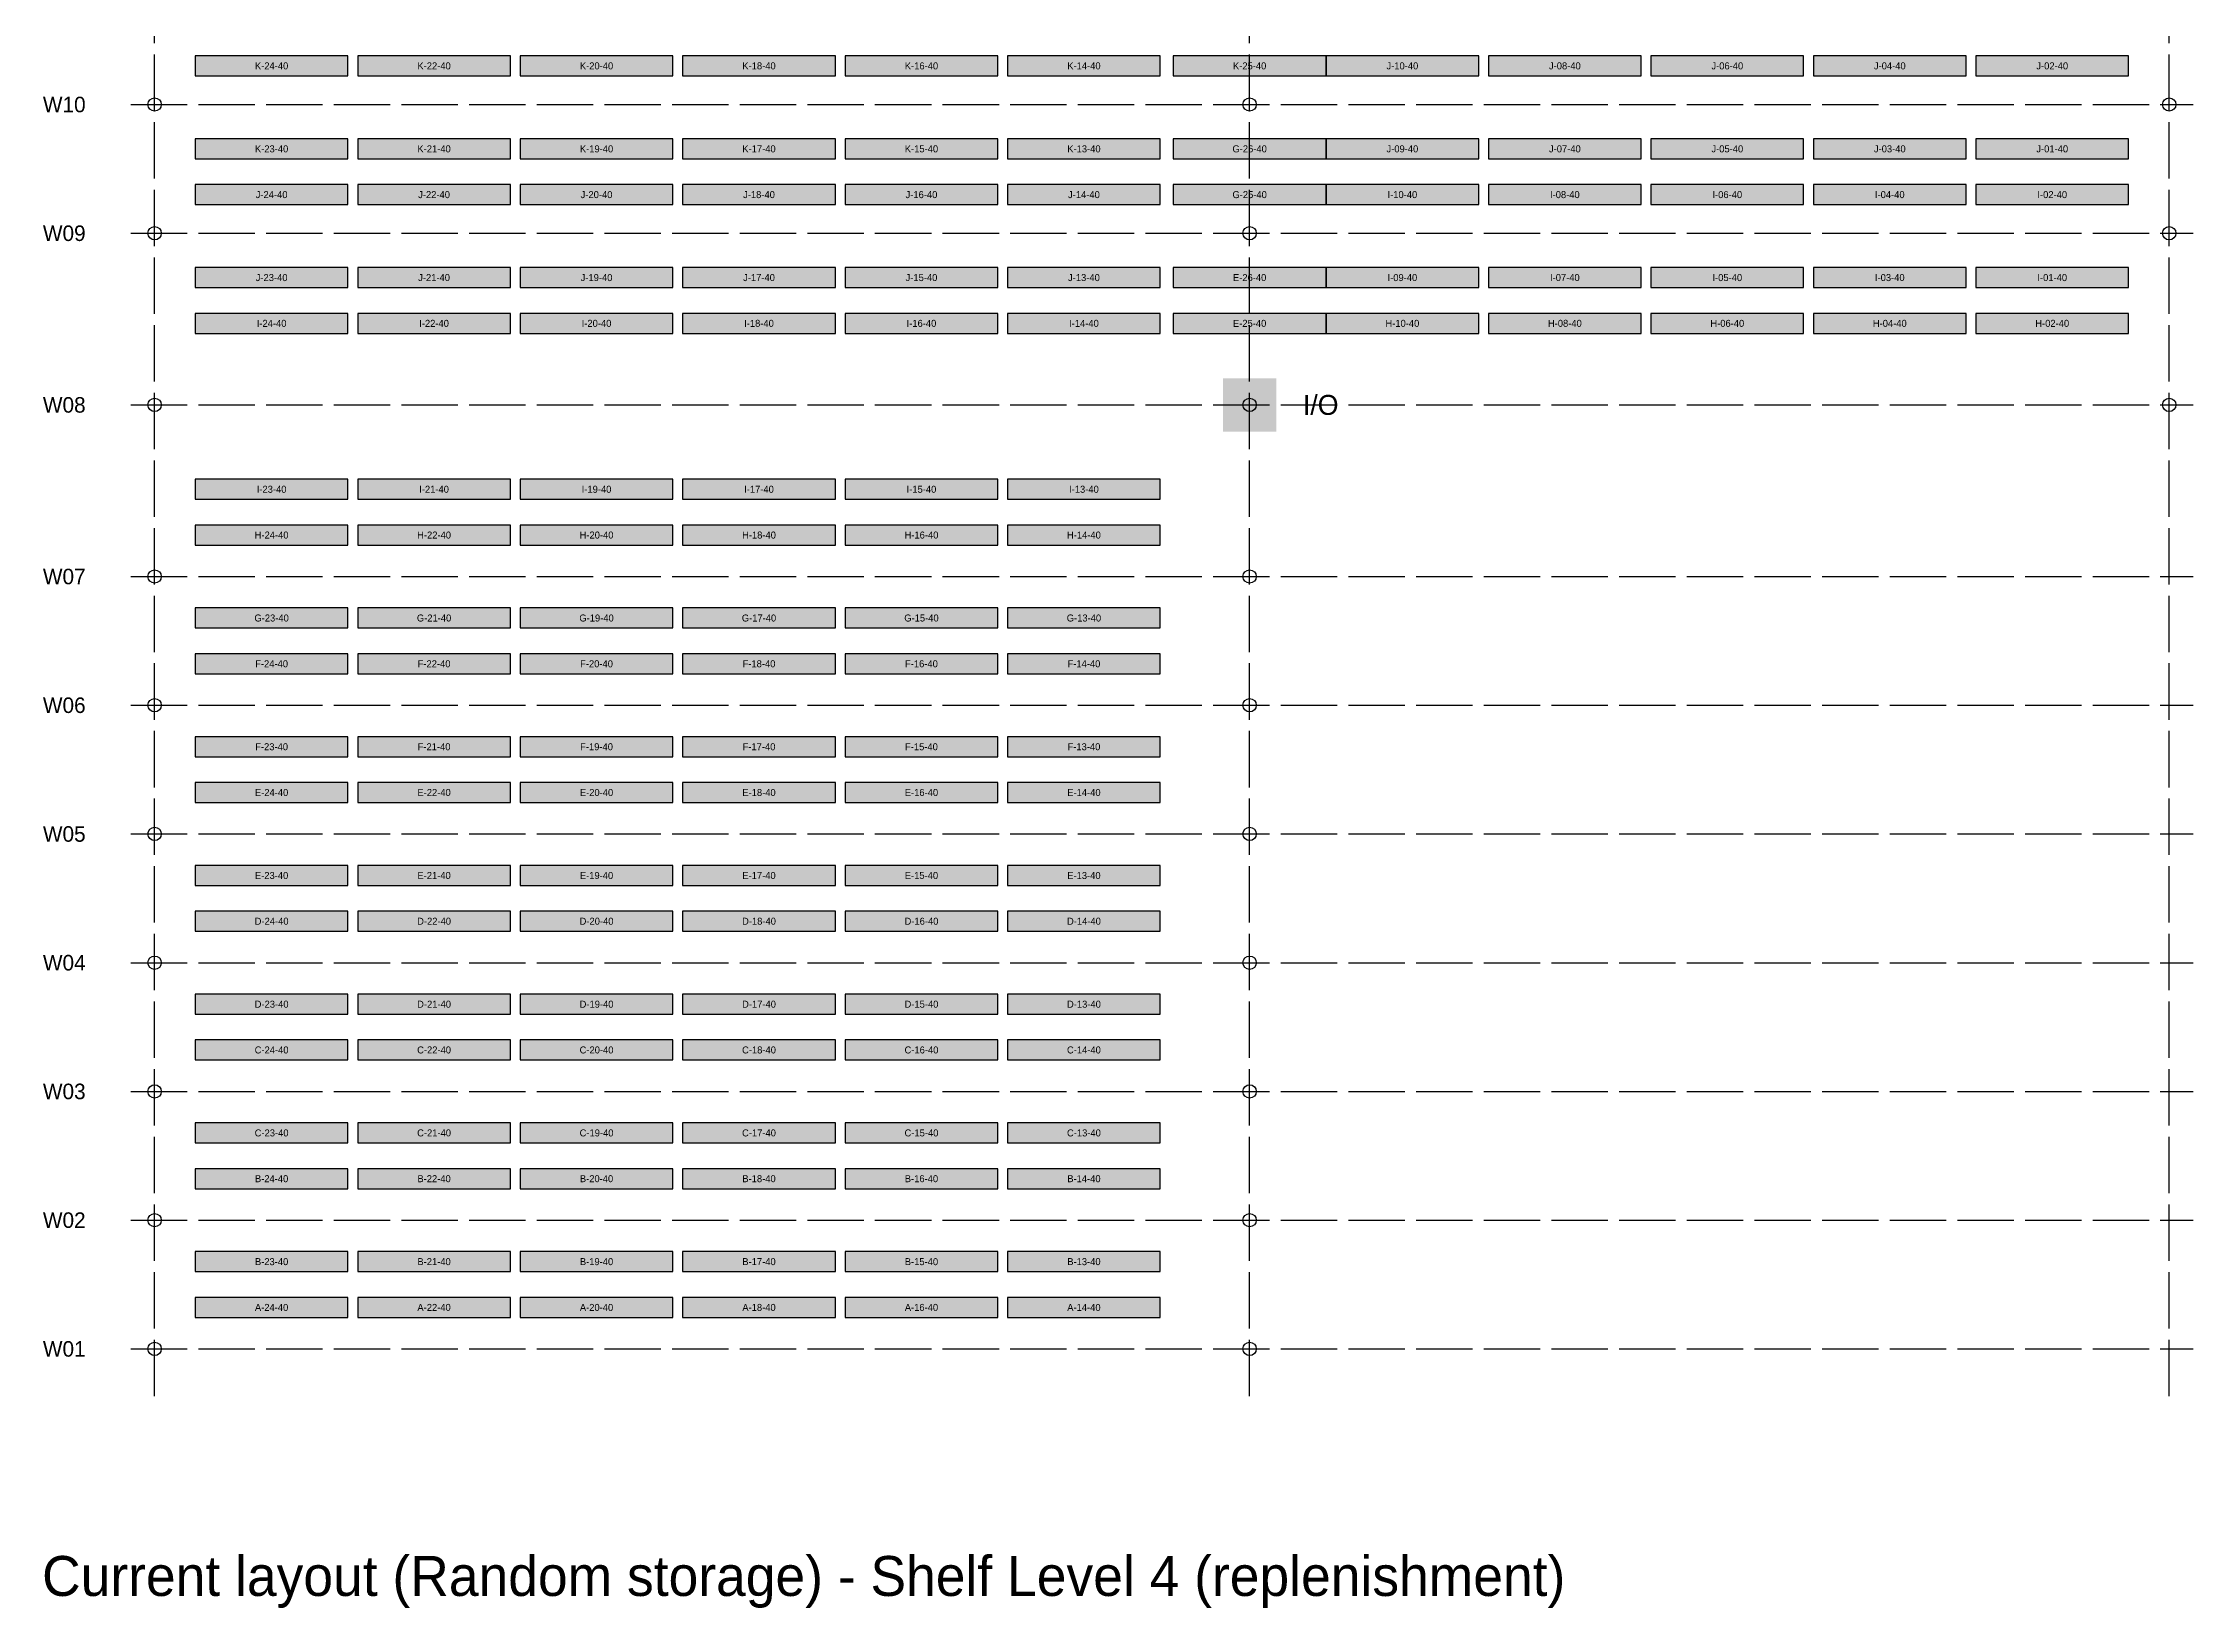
# Model space of a CAD drawing. Header units: metres. Extents: x 0 to 111, y -140 to 53.
# Drawn here: x 0.02 to 48.46, y -139.57 to -104.32 of the extents above; entities that cross this region are included whole.
import ezdxf
from ezdxf.enums import TextEntityAlignment as Align

# ---------------------------------------------------------------- set-up
doc = ezdxf.new("R2010")
doc.units = ezdxf.units.M
doc.linetypes.add('DASHED', pattern=[1.524, 1.27, -0.254])
for name, color, linetype in [('CROSS_AISLES', 4, 'Continuous'), ('IO_DEPOT', 3, 'Continuous'), ('LABELS', 7, 'Continuous'), ('RACK_L4', 7, 'Continuous'), ('STOCK_ONLY', 254, 'Continuous'), ('SUPPORT_POINTS', 8, 'Continuous'), ('TITLE', 7, 'Continuous'), ('WALKWAYS', 8, 'Continuous'), ('ZONE_A', 1, 'Continuous'), ('ZONE_B', 30, 'Continuous'), ('ZONE_C', 5, 'Continuous'), ('ZONE_N', 8, 'Continuous')]:
    doc.layers.add(name, color=color, linetype=linetype)

msp = doc.modelspace()

# ---------------------------------------------------------------- hatches: boundary and pattern name
at = {"layer": 'IO_DEPOT'}
msp.add_hatch(color=3, dxfattribs=at).paths.add_polyline_path([(26.604, -113.068), (27.804, -113.068), (27.804, -111.868), (26.604, -111.868)])
at = {"layer": 'STOCK_ONLY'}
for points in [[(3.451, -105.057), (6.891, -105.057), (6.891, -104.606), (3.451, -104.606)], [(7.111, -105.057), (10.551, -105.057), (10.551, -104.606), (7.111, -104.606)], [(10.771, -105.057), (14.211, -105.057), (14.211, -104.606), (10.771, -104.606)], [(14.431, -105.057), (17.871, -105.057), (17.871, -104.606), (14.431, -104.606)], [(21.751, -105.057), (25.191, -105.057), (25.191, -104.606), (21.751, -104.606)], [(28.925, -105.057), (32.365, -105.057), (32.365, -104.606), (28.925, -104.606)], [(32.585, -105.057), (36.025, -105.057), (36.025, -104.606), (32.585, -104.606)], [(36.245, -105.057), (39.685, -105.057), (39.685, -104.606), (36.245, -104.606)], [(39.905, -105.057), (43.345, -105.057), (43.345, -104.606), (39.905, -104.606)], [(43.565, -105.057), (47.005, -105.057), (47.005, -104.606), (43.565, -104.606)], [(3.451, -106.926), (6.891, -106.926), (6.891, -106.475), (3.451, -106.475)], [(7.111, -106.926), (10.551, -106.926), (10.551, -106.475), (7.111, -106.475)], [(10.771, -106.926), (14.211, -106.926), (14.211, -106.475), (10.771, -106.475)], [(18.091, -106.926), (21.531, -106.926), (21.531, -106.475), (18.091, -106.475)], [(21.751, -106.926), (25.191, -106.926), (25.191, -106.475), (21.751, -106.475)], [(25.484, -106.926), (28.925, -106.926), (28.925, -106.475), (25.484, -106.475)], [(28.925, -106.926), (32.365, -106.926), (32.365, -106.475), (28.925, -106.475)], [(32.585, -106.926), (36.025, -106.926), (36.025, -106.475), (32.585, -106.475)], [(36.245, -106.926), (39.685, -106.926), (39.685, -106.475), (36.245, -106.475)], [(39.905, -106.926), (43.345, -106.926), (43.345, -106.475), (39.905, -106.475)], [(43.565, -106.926), (47.005, -106.926), (47.005, -106.475), (43.565, -106.475)], [(3.451, -107.957), (6.891, -107.957), (6.891, -107.506), (3.451, -107.506)], [(7.111, -107.957), (10.551, -107.957), (10.551, -107.506), (7.111, -107.506)], [(10.771, -107.957), (14.211, -107.957), (14.211, -107.506), (10.771, -107.506)], [(14.431, -107.957), (17.871, -107.957), (17.871, -107.506), (14.431, -107.506)], [(18.091, -107.957), (21.531, -107.957), (21.531, -107.506), (18.091, -107.506)], [(21.751, -107.957), (25.191, -107.957), (25.191, -107.506), (21.751, -107.506)], [(25.484, -107.957), (28.925, -107.957), (28.925, -107.506), (25.484, -107.506)], [(28.925, -107.957), (32.365, -107.957), (32.365, -107.506), (28.925, -107.506)], [(32.585, -107.957), (36.025, -107.957), (36.025, -107.506), (32.585, -107.506)], [(36.245, -107.957), (39.685, -107.957), (39.685, -107.506), (36.245, -107.506)], [(39.905, -107.957), (43.345, -107.957), (43.345, -107.506), (39.905, -107.506)], [(43.565, -107.957), (47.005, -107.957), (47.005, -107.506), (43.565, -107.506)], [(3.451, -109.826), (6.891, -109.826), (6.891, -109.374), (3.451, -109.374)], [(7.111, -109.826), (10.551, -109.826), (10.551, -109.374), (7.111, -109.374)], [(10.771, -109.826), (14.211, -109.826), (14.211, -109.374), (10.771, -109.374)], [(14.431, -109.826), (17.871, -109.826), (17.871, -109.374), (14.431, -109.374)], [(18.091, -109.826), (21.531, -109.826), (21.531, -109.374), (18.091, -109.374)], [(25.484, -109.826), (28.925, -109.826), (28.925, -109.374), (25.484, -109.374)], [(28.925, -109.826), (32.365, -109.826), (32.365, -109.374), (28.925, -109.374)], [(39.905, -109.826), (43.345, -109.826), (43.345, -109.374), (39.905, -109.374)], [(43.565, -109.826), (47.005, -109.826), (47.005, -109.374), (43.565, -109.374)], [(3.451, -110.857), (6.891, -110.857), (6.891, -110.406), (3.451, -110.406)], [(7.111, -110.857), (10.551, -110.857), (10.551, -110.406), (7.111, -110.406)], [(10.771, -110.857), (14.211, -110.857), (14.211, -110.406), (10.771, -110.406)], [(14.431, -110.857), (17.871, -110.857), (17.871, -110.406), (14.431, -110.406)], [(18.091, -110.857), (21.531, -110.857), (21.531, -110.406), (18.091, -110.406)], [(21.751, -110.857), (25.191, -110.857), (25.191, -110.406), (21.751, -110.406)], [(25.484, -110.857), (28.925, -110.857), (28.925, -110.406), (25.484, -110.406)], [(28.925, -110.857), (32.365, -110.857), (32.365, -110.406), (28.925, -110.406)], [(32.585, -110.857), (36.025, -110.857), (36.025, -110.406), (32.585, -110.406)], [(36.245, -110.857), (39.685, -110.857), (39.685, -110.406), (36.245, -110.406)], [(39.905, -110.857), (43.345, -110.857), (43.345, -110.406), (39.905, -110.406)], [(43.565, -110.857), (47.005, -110.857), (47.005, -110.406), (43.565, -110.406)], [(3.451, -114.594), (6.891, -114.594), (6.891, -114.143), (3.451, -114.143)], [(7.111, -114.594), (10.551, -114.594), (10.551, -114.143), (7.111, -114.143)], [(10.771, -114.594), (14.211, -114.594), (14.211, -114.143), (10.771, -114.143)], [(14.431, -114.594), (17.871, -114.594), (17.871, -114.143), (14.431, -114.143)], [(18.091, -114.594), (21.531, -114.594), (21.531, -114.143), (18.091, -114.143)], [(21.751, -114.594), (25.191, -114.594), (25.191, -114.143), (21.751, -114.143)], [(3.451, -115.626), (6.891, -115.626), (6.891, -115.175), (3.451, -115.175)], [(7.111, -115.626), (10.551, -115.626), (10.551, -115.175), (7.111, -115.175)], [(10.771, -115.626), (14.211, -115.626), (14.211, -115.175), (10.771, -115.175)], [(14.431, -115.626), (17.871, -115.626), (17.871, -115.175), (14.431, -115.175)], [(18.091, -115.626), (21.531, -115.626), (21.531, -115.175), (18.091, -115.175)], [(21.751, -115.626), (25.191, -115.626), (25.191, -115.175), (21.751, -115.175)], [(3.451, -117.494), (6.891, -117.494), (6.891, -117.043), (3.451, -117.043)], [(7.111, -117.494), (10.551, -117.494), (10.551, -117.043), (7.111, -117.043)], [(10.771, -117.494), (14.211, -117.494), (14.211, -117.043), (10.771, -117.043)], [(14.431, -117.494), (17.871, -117.494), (17.871, -117.043), (14.431, -117.043)], [(18.091, -117.494), (21.531, -117.494), (21.531, -117.043), (18.091, -117.043)], [(3.451, -118.526), (6.891, -118.526), (6.891, -118.075), (3.451, -118.075)], [(7.111, -118.526), (10.551, -118.526), (10.551, -118.075), (7.111, -118.075)], [(10.771, -118.526), (14.211, -118.526), (14.211, -118.075), (10.771, -118.075)], [(14.431, -118.526), (17.871, -118.526), (17.871, -118.075), (14.431, -118.075)], [(21.751, -118.526), (25.191, -118.526), (25.191, -118.075), (21.751, -118.075)], [(3.451, -120.394), (6.891, -120.394), (6.891, -119.943), (3.451, -119.943)], [(7.111, -120.394), (10.551, -120.394), (10.551, -119.943), (7.111, -119.943)], [(10.771, -120.394), (14.211, -120.394), (14.211, -119.943), (10.771, -119.943)], [(14.431, -120.394), (17.871, -120.394), (17.871, -119.943), (14.431, -119.943)], [(18.091, -120.394), (21.531, -120.394), (21.531, -119.943), (18.091, -119.943)], [(21.751, -120.394), (25.191, -120.394), (25.191, -119.943), (21.751, -119.943)], [(3.451, -121.426), (6.891, -121.426), (6.891, -120.975), (3.451, -120.975)], [(7.111, -121.426), (10.551, -121.426), (10.551, -120.975), (7.111, -120.975)], [(10.771, -121.426), (14.211, -121.426), (14.211, -120.975), (10.771, -120.975)], [(18.091, -121.426), (21.531, -121.426), (21.531, -120.975), (18.091, -120.975)], [(21.751, -121.426), (25.191, -121.426), (25.191, -120.975), (21.751, -120.975)], [(3.451, -123.294), (6.891, -123.294), (6.891, -122.843), (3.451, -122.843)], [(7.111, -123.294), (10.551, -123.294), (10.551, -122.843), (7.111, -122.843)], [(10.771, -123.294), (14.211, -123.294), (14.211, -122.843), (10.771, -122.843)], [(14.431, -123.294), (17.871, -123.294), (17.871, -122.843), (14.431, -122.843)], [(18.091, -123.294), (21.531, -123.294), (21.531, -122.843), (18.091, -122.843)], [(21.751, -123.294), (25.191, -123.294), (25.191, -122.843), (21.751, -122.843)], [(3.451, -124.326), (6.891, -124.326), (6.891, -123.874), (3.451, -123.874)], [(7.111, -124.326), (10.551, -124.326), (10.551, -123.874), (7.111, -123.874)], [(10.771, -124.326), (14.211, -124.326), (14.211, -123.874), (10.771, -123.874)], [(14.431, -124.326), (17.871, -124.326), (17.871, -123.874), (14.431, -123.874)], [(3.451, -126.194), (6.891, -126.194), (6.891, -125.743), (3.451, -125.743)], [(7.111, -126.194), (10.551, -126.194), (10.551, -125.743), (7.111, -125.743)], [(10.771, -126.194), (14.211, -126.194), (14.211, -125.743), (10.771, -125.743)], [(14.431, -126.194), (17.871, -126.194), (17.871, -125.743), (14.431, -125.743)], [(18.091, -126.194), (21.531, -126.194), (21.531, -125.743), (18.091, -125.743)], [(21.751, -126.194), (25.191, -126.194), (25.191, -125.743), (21.751, -125.743)], [(3.451, -127.226), (6.891, -127.226), (6.891, -126.775), (3.451, -126.775)], [(7.111, -127.226), (10.551, -127.226), (10.551, -126.775), (7.111, -126.775)], [(10.771, -127.226), (14.211, -127.226), (14.211, -126.775), (10.771, -126.775)], [(14.431, -127.226), (17.871, -127.226), (17.871, -126.775), (14.431, -126.775)], [(21.751, -127.226), (25.191, -127.226), (25.191, -126.775), (21.751, -126.775)], [(3.451, -129.094), (6.891, -129.094), (6.891, -128.643), (3.451, -128.643)], [(7.111, -129.094), (10.551, -129.094), (10.551, -128.643), (7.111, -128.643)], [(10.771, -129.094), (14.211, -129.094), (14.211, -128.643), (10.771, -128.643)], [(14.431, -129.094), (17.871, -129.094), (17.871, -128.643), (14.431, -128.643)], [(18.091, -129.094), (21.531, -129.094), (21.531, -128.643), (18.091, -128.643)], [(21.751, -129.094), (25.191, -129.094), (25.191, -128.643), (21.751, -128.643)], [(3.451, -130.126), (6.891, -130.126), (6.891, -129.675), (3.451, -129.675)], [(7.111, -130.126), (10.551, -130.126), (10.551, -129.675), (7.111, -129.675)], [(10.771, -130.126), (14.211, -130.126), (14.211, -129.675), (10.771, -129.675)], [(14.431, -130.126), (17.871, -130.126), (17.871, -129.675), (14.431, -129.675)], [(18.091, -130.126), (21.531, -130.126), (21.531, -129.675), (18.091, -129.675)], [(21.751, -130.126), (25.191, -130.126), (25.191, -129.675), (21.751, -129.675)], [(3.451, -131.994), (6.891, -131.994), (6.891, -131.543), (3.451, -131.543)], [(7.111, -131.994), (10.551, -131.994), (10.551, -131.543), (7.111, -131.543)], [(10.771, -131.994), (14.211, -131.994), (14.211, -131.543), (10.771, -131.543)], [(14.431, -131.994), (17.871, -131.994), (17.871, -131.543), (14.431, -131.543)], [(18.091, -131.994), (21.531, -131.994), (21.531, -131.543), (18.091, -131.543)], [(21.751, -131.994), (25.191, -131.994), (25.191, -131.543), (21.751, -131.543)], [(3.451, -133.026), (6.891, -133.026), (6.891, -132.575), (3.451, -132.575)], [(7.111, -133.026), (10.551, -133.026), (10.551, -132.575), (7.111, -132.575)], [(10.771, -133.026), (14.211, -133.026), (14.211, -132.575), (10.771, -132.575)], [(14.431, -133.026), (17.871, -133.026), (17.871, -132.575), (14.431, -132.575)], [(18.091, -133.026), (21.531, -133.026), (21.531, -132.575), (18.091, -132.575)], [(21.751, -133.026), (25.191, -133.026), (25.191, -132.575), (21.751, -132.575)]]:
    msp.add_hatch(color=254, dxfattribs=at).paths.add_polyline_path(points)
at = {"layer": 'ZONE_A'}
msp.add_hatch(color=1, dxfattribs=at).paths.add_polyline_path([(18.091, -124.326), (21.531, -124.326), (21.531, -123.874), (18.091, -123.874)])
at = {"layer": 'ZONE_B'}
for points in [[(25.484, -105.057), (28.925, -105.057), (28.925, -104.606), (25.484, -104.606)], [(36.245, -109.826), (39.685, -109.826), (39.685, -109.374), (36.245, -109.374)], [(18.091, -127.226), (21.531, -127.226), (21.531, -126.775), (18.091, -126.775)]]:
    msp.add_hatch(color=30, dxfattribs=at).paths.add_polyline_path(points)
at = {"layer": 'ZONE_C'}
for points in [[(18.091, -105.057), (21.531, -105.057), (21.531, -104.606), (18.091, -104.606)], [(14.431, -106.926), (17.871, -106.926), (17.871, -106.475), (14.431, -106.475)], [(32.585, -109.826), (36.025, -109.826), (36.025, -109.374), (32.585, -109.374)], [(21.751, -117.494), (25.191, -117.494), (25.191, -117.043), (21.751, -117.043)], [(18.091, -118.526), (21.531, -118.526), (21.531, -118.075), (18.091, -118.075)], [(14.431, -121.426), (17.871, -121.426), (17.871, -120.975), (14.431, -120.975)], [(21.751, -124.326), (25.191, -124.326), (25.191, -123.874), (21.751, -123.874)]]:
    msp.add_hatch(color=5, dxfattribs=at).paths.add_polyline_path(points)
at = {"layer": 'ZONE_N'}
msp.add_hatch(color=8, dxfattribs=at).paths.add_polyline_path([(21.751, -109.826), (25.191, -109.826), (25.191, -109.374), (21.751, -109.374)])

# ---------------------------------------------------------------- linework, layer by layer
at = {"layer": 'CROSS_AISLES', "linetype": 'DASHED'}
for p, q in [((2.536, -134.8), (2.536, -84.4)), ((27.204, -134.8), (27.204, -84.4)), ((47.92, -134.8), (47.92, -84.4))]:
    msp.add_line(p, q, dxfattribs=at)
at = {"layer": 'RACK_L4'}
for points in [[(3.451, -105.057), (6.891, -105.057), (6.891, -104.606), (3.451, -104.606)], [(7.111, -105.057), (10.551, -105.057), (10.551, -104.606), (7.111, -104.606)], [(10.771, -105.057), (14.211, -105.057), (14.211, -104.606), (10.771, -104.606)], [(14.431, -105.057), (17.871, -105.057), (17.871, -104.606), (14.431, -104.606)], [(18.091, -105.057), (21.531, -105.057), (21.531, -104.606), (18.091, -104.606)], [(21.751, -105.057), (25.191, -105.057), (25.191, -104.606), (21.751, -104.606)], [(25.484, -105.057), (28.925, -105.057), (28.925, -104.606), (25.484, -104.606)], [(28.925, -105.057), (32.365, -105.057), (32.365, -104.606), (28.925, -104.606)], [(32.585, -105.057), (36.025, -105.057), (36.025, -104.606), (32.585, -104.606)], [(36.245, -105.057), (39.685, -105.057), (39.685, -104.606), (36.245, -104.606)], [(39.905, -105.057), (43.345, -105.057), (43.345, -104.606), (39.905, -104.606)], [(43.565, -105.057), (47.005, -105.057), (47.005, -104.606), (43.565, -104.606)], [(3.451, -106.926), (6.891, -106.926), (6.891, -106.475), (3.451, -106.475)], [(7.111, -106.926), (10.551, -106.926), (10.551, -106.475), (7.111, -106.475)], [(10.771, -106.926), (14.211, -106.926), (14.211, -106.475), (10.771, -106.475)], [(14.431, -106.926), (17.871, -106.926), (17.871, -106.475), (14.431, -106.475)], [(18.091, -106.926), (21.531, -106.926), (21.531, -106.475), (18.091, -106.475)], [(21.751, -106.926), (25.191, -106.926), (25.191, -106.475), (21.751, -106.475)], [(25.484, -106.926), (28.925, -106.926), (28.925, -106.475), (25.484, -106.475)], [(28.925, -106.926), (32.365, -106.926), (32.365, -106.475), (28.925, -106.475)], [(32.585, -106.926), (36.025, -106.926), (36.025, -106.475), (32.585, -106.475)], [(36.245, -106.926), (39.685, -106.926), (39.685, -106.475), (36.245, -106.475)], [(39.905, -106.926), (43.345, -106.926), (43.345, -106.475), (39.905, -106.475)], [(43.565, -106.926), (47.005, -106.926), (47.005, -106.475), (43.565, -106.475)], [(3.451, -107.957), (6.891, -107.957), (6.891, -107.506), (3.451, -107.506)], [(7.111, -107.957), (10.551, -107.957), (10.551, -107.506), (7.111, -107.506)], [(10.771, -107.957), (14.211, -107.957), (14.211, -107.506), (10.771, -107.506)], [(14.431, -107.957), (17.871, -107.957), (17.871, -107.506), (14.431, -107.506)], [(18.091, -107.957), (21.531, -107.957), (21.531, -107.506), (18.091, -107.506)], [(21.751, -107.957), (25.191, -107.957), (25.191, -107.506), (21.751, -107.506)], [(25.484, -107.957), (28.925, -107.957), (28.925, -107.506), (25.484, -107.506)], [(28.925, -107.957), (32.365, -107.957), (32.365, -107.506), (28.925, -107.506)], [(32.585, -107.957), (36.025, -107.957), (36.025, -107.506), (32.585, -107.506)], [(36.245, -107.957), (39.685, -107.957), (39.685, -107.506), (36.245, -107.506)], [(39.905, -107.957), (43.345, -107.957), (43.345, -107.506), (39.905, -107.506)], [(43.565, -107.957), (47.005, -107.957), (47.005, -107.506), (43.565, -107.506)], [(3.451, -109.826), (6.891, -109.826), (6.891, -109.374), (3.451, -109.374)], [(7.111, -109.826), (10.551, -109.826), (10.551, -109.374), (7.111, -109.374)], [(10.771, -109.826), (14.211, -109.826), (14.211, -109.374), (10.771, -109.374)], [(14.431, -109.826), (17.871, -109.826), (17.871, -109.374), (14.431, -109.374)], [(18.091, -109.826), (21.531, -109.826), (21.531, -109.374), (18.091, -109.374)], [(21.751, -109.826), (25.191, -109.826), (25.191, -109.374), (21.751, -109.374)], [(25.484, -109.826), (28.925, -109.826), (28.925, -109.374), (25.484, -109.374)], [(28.925, -109.826), (32.365, -109.826), (32.365, -109.374), (28.925, -109.374)], [(32.585, -109.826), (36.025, -109.826), (36.025, -109.374), (32.585, -109.374)], [(36.245, -109.826), (39.685, -109.826), (39.685, -109.374), (36.245, -109.374)], [(39.905, -109.826), (43.345, -109.826), (43.345, -109.374), (39.905, -109.374)], [(43.565, -109.826), (47.005, -109.826), (47.005, -109.374), (43.565, -109.374)], [(3.451, -110.857), (6.891, -110.857), (6.891, -110.406), (3.451, -110.406)], [(7.111, -110.857), (10.551, -110.857), (10.551, -110.406), (7.111, -110.406)], [(10.771, -110.857), (14.211, -110.857), (14.211, -110.406), (10.771, -110.406)], [(14.431, -110.857), (17.871, -110.857), (17.871, -110.406), (14.431, -110.406)], [(18.091, -110.857), (21.531, -110.857), (21.531, -110.406), (18.091, -110.406)], [(21.751, -110.857), (25.191, -110.857), (25.191, -110.406), (21.751, -110.406)], [(25.484, -110.857), (28.925, -110.857), (28.925, -110.406), (25.484, -110.406)], [(28.925, -110.857), (32.365, -110.857), (32.365, -110.406), (28.925, -110.406)], [(32.585, -110.857), (36.025, -110.857), (36.025, -110.406), (32.585, -110.406)], [(36.245, -110.857), (39.685, -110.857), (39.685, -110.406), (36.245, -110.406)], [(39.905, -110.857), (43.345, -110.857), (43.345, -110.406), (39.905, -110.406)], [(43.565, -110.857), (47.005, -110.857), (47.005, -110.406), (43.565, -110.406)], [(3.451, -114.594), (6.891, -114.594), (6.891, -114.143), (3.451, -114.143)], [(7.111, -114.594), (10.551, -114.594), (10.551, -114.143), (7.111, -114.143)], [(10.771, -114.594), (14.211, -114.594), (14.211, -114.143), (10.771, -114.143)], [(14.431, -114.594), (17.871, -114.594), (17.871, -114.143), (14.431, -114.143)], [(18.091, -114.594), (21.531, -114.594), (21.531, -114.143), (18.091, -114.143)], [(21.751, -114.594), (25.191, -114.594), (25.191, -114.143), (21.751, -114.143)], [(3.451, -115.626), (6.891, -115.626), (6.891, -115.175), (3.451, -115.175)], [(7.111, -115.626), (10.551, -115.626), (10.551, -115.175), (7.111, -115.175)], [(10.771, -115.626), (14.211, -115.626), (14.211, -115.175), (10.771, -115.175)], [(14.431, -115.626), (17.871, -115.626), (17.871, -115.175), (14.431, -115.175)], [(18.091, -115.626), (21.531, -115.626), (21.531, -115.175), (18.091, -115.175)], [(21.751, -115.626), (25.191, -115.626), (25.191, -115.175), (21.751, -115.175)], [(3.451, -117.494), (6.891, -117.494), (6.891, -117.043), (3.451, -117.043)], [(7.111, -117.494), (10.551, -117.494), (10.551, -117.043), (7.111, -117.043)], [(10.771, -117.494), (14.211, -117.494), (14.211, -117.043), (10.771, -117.043)], [(14.431, -117.494), (17.871, -117.494), (17.871, -117.043), (14.431, -117.043)], [(18.091, -117.494), (21.531, -117.494), (21.531, -117.043), (18.091, -117.043)], [(21.751, -117.494), (25.191, -117.494), (25.191, -117.043), (21.751, -117.043)], [(3.451, -118.526), (6.891, -118.526), (6.891, -118.075), (3.451, -118.075)], [(7.111, -118.526), (10.551, -118.526), (10.551, -118.075), (7.111, -118.075)], [(10.771, -118.526), (14.211, -118.526), (14.211, -118.075), (10.771, -118.075)], [(14.431, -118.526), (17.871, -118.526), (17.871, -118.075), (14.431, -118.075)], [(18.091, -118.526), (21.531, -118.526), (21.531, -118.075), (18.091, -118.075)], [(21.751, -118.526), (25.191, -118.526), (25.191, -118.075), (21.751, -118.075)], [(3.451, -120.394), (6.891, -120.394), (6.891, -119.943), (3.451, -119.943)], [(7.111, -120.394), (10.551, -120.394), (10.551, -119.943), (7.111, -119.943)], [(10.771, -120.394), (14.211, -120.394), (14.211, -119.943), (10.771, -119.943)], [(14.431, -120.394), (17.871, -120.394), (17.871, -119.943), (14.431, -119.943)], [(18.091, -120.394), (21.531, -120.394), (21.531, -119.943), (18.091, -119.943)], [(21.751, -120.394), (25.191, -120.394), (25.191, -119.943), (21.751, -119.943)], [(3.451, -121.426), (6.891, -121.426), (6.891, -120.975), (3.451, -120.975)], [(7.111, -121.426), (10.551, -121.426), (10.551, -120.975), (7.111, -120.975)], [(10.771, -121.426), (14.211, -121.426), (14.211, -120.975), (10.771, -120.975)], [(14.431, -121.426), (17.871, -121.426), (17.871, -120.975), (14.431, -120.975)], [(18.091, -121.426), (21.531, -121.426), (21.531, -120.975), (18.091, -120.975)], [(21.751, -121.426), (25.191, -121.426), (25.191, -120.975), (21.751, -120.975)], [(3.451, -123.294), (6.891, -123.294), (6.891, -122.843), (3.451, -122.843)], [(7.111, -123.294), (10.551, -123.294), (10.551, -122.843), (7.111, -122.843)], [(10.771, -123.294), (14.211, -123.294), (14.211, -122.843), (10.771, -122.843)], [(14.431, -123.294), (17.871, -123.294), (17.871, -122.843), (14.431, -122.843)], [(18.091, -123.294), (21.531, -123.294), (21.531, -122.843), (18.091, -122.843)], [(21.751, -123.294), (25.191, -123.294), (25.191, -122.843), (21.751, -122.843)], [(3.451, -124.326), (6.891, -124.326), (6.891, -123.874), (3.451, -123.874)], [(7.111, -124.326), (10.551, -124.326), (10.551, -123.874), (7.111, -123.874)], [(10.771, -124.326), (14.211, -124.326), (14.211, -123.874), (10.771, -123.874)], [(14.431, -124.326), (17.871, -124.326), (17.871, -123.874), (14.431, -123.874)], [(18.091, -124.326), (21.531, -124.326), (21.531, -123.874), (18.091, -123.874)], [(21.751, -124.326), (25.191, -124.326), (25.191, -123.874), (21.751, -123.874)], [(3.451, -126.194), (6.891, -126.194), (6.891, -125.743), (3.451, -125.743)], [(7.111, -126.194), (10.551, -126.194), (10.551, -125.743), (7.111, -125.743)], [(10.771, -126.194), (14.211, -126.194), (14.211, -125.743), (10.771, -125.743)], [(14.431, -126.194), (17.871, -126.194), (17.871, -125.743), (14.431, -125.743)], [(18.091, -126.194), (21.531, -126.194), (21.531, -125.743), (18.091, -125.743)], [(21.751, -126.194), (25.191, -126.194), (25.191, -125.743), (21.751, -125.743)], [(3.451, -127.226), (6.891, -127.226), (6.891, -126.775), (3.451, -126.775)], [(7.111, -127.226), (10.551, -127.226), (10.551, -126.775), (7.111, -126.775)], [(10.771, -127.226), (14.211, -127.226), (14.211, -126.775), (10.771, -126.775)], [(14.431, -127.226), (17.871, -127.226), (17.871, -126.775), (14.431, -126.775)], [(18.091, -127.226), (21.531, -127.226), (21.531, -126.775), (18.091, -126.775)], [(21.751, -127.226), (25.191, -127.226), (25.191, -126.775), (21.751, -126.775)], [(3.451, -129.094), (6.891, -129.094), (6.891, -128.643), (3.451, -128.643)], [(7.111, -129.094), (10.551, -129.094), (10.551, -128.643), (7.111, -128.643)], [(10.771, -129.094), (14.211, -129.094), (14.211, -128.643), (10.771, -128.643)], [(14.431, -129.094), (17.871, -129.094), (17.871, -128.643), (14.431, -128.643)], [(18.091, -129.094), (21.531, -129.094), (21.531, -128.643), (18.091, -128.643)], [(21.751, -129.094), (25.191, -129.094), (25.191, -128.643), (21.751, -128.643)], [(3.451, -130.126), (6.891, -130.126), (6.891, -129.675), (3.451, -129.675)], [(7.111, -130.126), (10.551, -130.126), (10.551, -129.675), (7.111, -129.675)], [(10.771, -130.126), (14.211, -130.126), (14.211, -129.675), (10.771, -129.675)], [(14.431, -130.126), (17.871, -130.126), (17.871, -129.675), (14.431, -129.675)], [(18.091, -130.126), (21.531, -130.126), (21.531, -129.675), (18.091, -129.675)], [(21.751, -130.126), (25.191, -130.126), (25.191, -129.675), (21.751, -129.675)], [(3.451, -131.994), (6.891, -131.994), (6.891, -131.543), (3.451, -131.543)], [(7.111, -131.994), (10.551, -131.994), (10.551, -131.543), (7.111, -131.543)], [(10.771, -131.994), (14.211, -131.994), (14.211, -131.543), (10.771, -131.543)], [(14.431, -131.994), (17.871, -131.994), (17.871, -131.543), (14.431, -131.543)], [(18.091, -131.994), (21.531, -131.994), (21.531, -131.543), (18.091, -131.543)], [(21.751, -131.994), (25.191, -131.994), (25.191, -131.543), (21.751, -131.543)], [(3.451, -133.026), (6.891, -133.026), (6.891, -132.575), (3.451, -132.575)], [(7.111, -133.026), (10.551, -133.026), (10.551, -132.575), (7.111, -132.575)], [(10.771, -133.026), (14.211, -133.026), (14.211, -132.575), (10.771, -132.575)], [(14.431, -133.026), (17.871, -133.026), (17.871, -132.575), (14.431, -132.575)], [(18.091, -133.026), (21.531, -133.026), (21.531, -132.575), (18.091, -132.575)], [(21.751, -133.026), (25.191, -133.026), (25.191, -132.575), (21.751, -132.575)]]:
    msp.add_lwpolyline(points, close=True, dxfattribs=at)
at = {"layer": 'SUPPORT_POINTS'}
for centre in [(2.536, -105.701), (27.204, -105.701), (47.92, -105.701), (2.536, -108.601), (27.204, -108.601), (47.92, -108.601), (2.536, -112.468), (27.204, -112.468), (47.92, -112.468), (2.536, -116.334), (27.204, -116.334), (2.536, -119.234), (27.204, -119.234), (2.536, -122.134), (27.204, -122.134), (2.536, -125.034), (27.204, -125.034), (2.536, -127.934), (27.204, -127.934), (2.536, -130.834), (27.204, -130.834), (2.536, -133.734), (27.204, -133.734)]:
    msp.add_circle(centre, 0.15, dxfattribs=at)
at = {"layer": 'WALKWAYS', "linetype": 'DASHED'}
for p, q in [((2, -105.701), (48.456, -105.701)), ((2, -108.601), (48.456, -108.601)), ((2, -112.468), (48.456, -112.468)), ((2, -116.334), (48.456, -116.334)), ((2, -119.234), (48.456, -119.234)), ((2, -122.134), (48.456, -122.134)), ((2, -125.034), (48.456, -125.034)), ((2, -127.934), (48.456, -127.934)), ((2, -130.834), (48.456, -130.834)), ((2, -133.734), (48.456, -133.734))]:
    msp.add_line(p, q, dxfattribs=at)

# ---------------------------------------------------------------- texts
at = {"layer": 'IO_DEPOT'}
msp.add_text('I/O', height=0.45, dxfattribs=at).set_placement((28.404, -112.468), align=Align.MIDDLE_LEFT)
at = {"layer": 'LABELS'}
for s, p in [('K-24-40', (5.171, -104.831)), ('K-22-40', (8.831, -104.831)), ('K-20-40', (12.491, -104.831)), ('K-18-40', (16.151, -104.831)), ('K-16-40', (19.811, -104.831)), ('K-14-40', (23.471, -104.831)), ('K-25-40', (27.204, -104.831)), ('J-10-40', (30.645, -104.831)), ('J-08-40', (34.305, -104.831)), ('J-06-40', (37.965, -104.831)), ('J-04-40', (41.625, -104.831)), ('J-02-40', (45.285, -104.831)), ('K-23-40', (5.171, -106.7)), ('K-21-40', (8.831, -106.7)), ('K-19-40', (12.491, -106.7)), ('K-17-40', (16.151, -106.7)), ('K-15-40', (19.811, -106.7)), ('K-13-40', (23.471, -106.7)), ('G-26-40', (27.204, -106.7)), ('J-09-40', (30.645, -106.7)), ('J-07-40', (34.305, -106.7)), ('J-05-40', (37.965, -106.7)), ('J-03-40', (41.625, -106.7)), ('J-01-40', (45.285, -106.7)), ('J-24-40', (5.171, -107.731)), ('J-22-40', (8.831, -107.731)), ('J-20-40', (12.491, -107.731)), ('J-18-40', (16.151, -107.731)), ('J-16-40', (19.811, -107.731)), ('J-14-40', (23.471, -107.731)), ('G-25-40', (27.204, -107.731)), ('I-10-40', (30.645, -107.731)), ('I-08-40', (34.305, -107.731)), ('I-06-40', (37.965, -107.731)), ('I-04-40', (41.625, -107.731)), ('I-02-40', (45.285, -107.731)), ('J-23-40', (5.171, -109.6)), ('J-21-40', (8.831, -109.6)), ('J-19-40', (12.491, -109.6)), ('J-17-40', (16.151, -109.6)), ('J-15-40', (19.811, -109.6)), ('J-13-40', (23.471, -109.6)), ('E-26-40', (27.204, -109.6)), ('I-09-40', (30.645, -109.6)), ('I-07-40', (34.305, -109.6)), ('I-05-40', (37.965, -109.6)), ('I-03-40', (41.625, -109.6)), ('I-01-40', (45.285, -109.6)), ('I-24-40', (5.171, -110.631)), ('I-22-40', (8.831, -110.631)), ('I-20-40', (12.491, -110.631)), ('I-18-40', (16.151, -110.631)), ('I-16-40', (19.811, -110.631)), ('I-14-40', (23.471, -110.631)), ('E-25-40', (27.204, -110.631)), ('H-10-40', (30.645, -110.631)), ('H-08-40', (34.305, -110.631)), ('H-06-40', (37.965, -110.631)), ('H-04-40', (41.625, -110.631)), ('H-02-40', (45.285, -110.631)), ('I-23-40', (5.171, -114.369)), ('I-21-40', (8.831, -114.369)), ('I-19-40', (12.491, -114.369)), ('I-17-40', (16.151, -114.369)), ('I-15-40', (19.811, -114.369)), ('I-13-40', (23.471, -114.369)), ('H-24-40', (5.171, -115.4)), ('H-22-40', (8.831, -115.4)), ('H-20-40', (12.491, -115.4)), ('H-18-40', (16.151, -115.4)), ('H-16-40', (19.811, -115.4)), ('H-14-40', (23.471, -115.4)), ('G-23-40', (5.171, -117.269)), ('G-21-40', (8.831, -117.269)), ('G-19-40', (12.491, -117.269)), ('G-17-40', (16.151, -117.269)), ('G-15-40', (19.811, -117.269)), ('G-13-40', (23.471, -117.269)), ('F-24-40', (5.171, -118.3)), ('F-22-40', (8.831, -118.3)), ('F-20-40', (12.491, -118.3)), ('F-18-40', (16.151, -118.3)), ('F-16-40', (19.811, -118.3)), ('F-14-40', (23.471, -118.3)), ('F-23-40', (5.171, -120.169)), ('F-21-40', (8.831, -120.169)), ('F-19-40', (12.491, -120.169)), ('F-17-40', (16.151, -120.169)), ('F-15-40', (19.811, -120.169)), ('F-13-40', (23.471, -120.169)), ('E-24-40', (5.171, -121.2)), ('E-22-40', (8.831, -121.2)), ('E-20-40', (12.491, -121.2)), ('E-18-40', (16.151, -121.2)), ('E-16-40', (19.811, -121.2)), ('E-14-40', (23.471, -121.2)), ('E-23-40', (5.171, -123.069)), ('E-21-40', (8.831, -123.069)), ('E-19-40', (12.491, -123.069)), ('E-17-40', (16.151, -123.069)), ('E-15-40', (19.811, -123.069)), ('E-13-40', (23.471, -123.069)), ('D-24-40', (5.171, -124.1)), ('D-22-40', (8.831, -124.1)), ('D-20-40', (12.491, -124.1)), ('D-18-40', (16.151, -124.1)), ('D-16-40', (19.811, -124.1)), ('D-14-40', (23.471, -124.1)), ('D-23-40', (5.171, -125.969)), ('D-21-40', (8.831, -125.969)), ('D-19-40', (12.491, -125.969)), ('D-17-40', (16.151, -125.969)), ('D-15-40', (19.811, -125.969)), ('D-13-40', (23.471, -125.969)), ('C-24-40', (5.171, -127)), ('C-22-40', (8.831, -127)), ('C-20-40', (12.491, -127)), ('C-18-40', (16.151, -127)), ('C-16-40', (19.811, -127)), ('C-14-40', (23.471, -127)), ('C-23-40', (5.171, -128.869)), ('C-21-40', (8.831, -128.869)), ('C-19-40', (12.491, -128.869)), ('C-17-40', (16.151, -128.869)), ('C-15-40', (19.811, -128.869)), ('C-13-40', (23.471, -128.869)), ('B-24-40', (5.171, -129.9)), ('B-22-40', (8.831, -129.9)), ('B-20-40', (12.491, -129.9)), ('B-18-40', (16.151, -129.9)), ('B-16-40', (19.811, -129.9)), ('B-14-40', (23.471, -129.9)), ('B-23-40', (5.171, -131.769)), ('B-21-40', (8.831, -131.769)), ('B-19-40', (12.491, -131.769)), ('B-17-40', (16.151, -131.769)), ('B-15-40', (19.811, -131.769)), ('B-13-40', (23.471, -131.769)), ('A-24-40', (5.171, -132.8)), ('A-22-40', (8.831, -132.8)), ('A-20-40', (12.491, -132.8)), ('A-18-40', (16.151, -132.8)), ('A-16-40', (19.811, -132.8)), ('A-14-40', (23.471, -132.8))]:
    msp.add_text(s, height=0.1579, dxfattribs=at).set_placement(p, align=Align.MIDDLE_CENTER)
at = {"layer": 'TITLE'}
msp.add_text('Current layout (Random storage) - Shelf Level 4 (replenishment)', height=0.9, dxfattribs=at).set_placement((0, -139.3))
at = {"layer": 'WALKWAYS'}
for s, p in [('W10', (0.5, -105.701)), ('W09', (0.5, -108.601)), ('W08', (0.5, -112.468)), ('W07', (0.5, -116.334)), ('W06', (0.5, -119.234)), ('W05', (0.5, -122.134)), ('W04', (0.5, -125.034)), ('W03', (0.5, -127.934)), ('W02', (0.5, -130.834)), ('W01', (0.5, -133.734))]:
    msp.add_text(s, height=0.35, dxfattribs=at).set_placement(p, align=Align.MIDDLE_CENTER)

doc.saveas('drawing.dxf')
